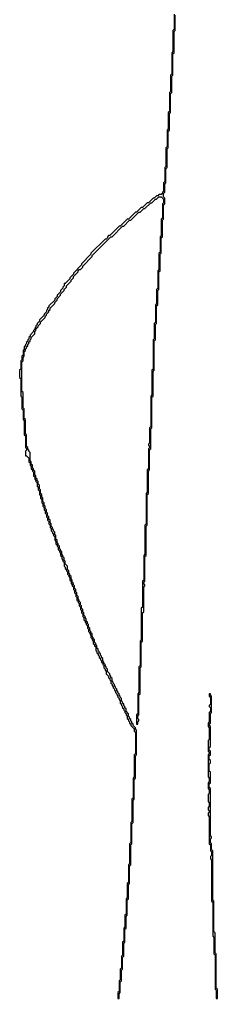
# Model space of a CAD drawing. Header units: metres. Extents: x 0 to 100, y 0 to 141.
# Drawn here: x 31.1 to 35.33, y 0.03 to 20.91 of the extents above; entities that cross this region are included whole.
import ezdxf

# ---------------------------------------------------------------- set-up
doc = ezdxf.new("R2010")
doc.units = ezdxf.units.M

msp = doc.modelspace()

# ---------------------------------------------------------------- linework, layer by layer
msp.add_lwpolyline([(34.4, 21.025), (34.4, 20.7), (34.375, 20.675), (34.375, 20.225), (34.35, 20.2), (34.35, 19.75), (34.325, 19.725), (34.325, 19.375), (34.3, 19.35), (34.3, 18.95), (34.275, 18.925), (34.275, 18.575), (34.25, 18.55), (34.25, 18.2), (34.225, 18.175), (34.225, 17.775), (34.2, 17.75), (34.2, 17.45), (34.175, 17.425), (34.175, 17.25), (34.15, 17.225), (34.15, 17.2), (34.125, 17.175), (34.075, 17.175), (34.05, 17.15), (34.025, 17.15), (33.975, 17.1), (33.95, 17.1), (33.85, 17), (33.825, 17), (33.725, 16.9), (33.7, 16.9), (33.6, 16.8), (33.575, 16.8), (33.425, 16.65), (33.4, 16.65), (33.25, 16.5), (33.225, 16.5), (33.025, 16.3), (33, 16.3), (32.975, 16.275), (32.975, 16.25), (32.95, 16.225), (32.925, 16.225), (32.625, 15.925), (32.625, 15.9), (32.425, 15.7), (32.425, 15.675), (32.25, 15.5), (32.25, 15.475), (32.175, 15.4), (32.175, 15.375), (32.075, 15.275), (32.05, 15.275), (32.05, 15.225), (32.025, 15.2), (32.025, 15.175), (31.975, 15.125), (31.975, 15.1), (31.9, 15.025), (31.9, 15), (31.85, 14.95), (31.85, 14.925), (31.725, 14.8), (31.725, 14.775), (31.7, 14.75), (31.7, 14.725), (31.675, 14.7), (31.675, 14.675), (31.625, 14.625), (31.625, 14.6), (31.525, 14.5), (31.525, 14.475), (31.475, 14.425), (31.475, 14.4), (31.45, 14.375), (31.45, 14.35), (31.425, 14.325), (31.425, 14.3), (31.4, 14.275), (31.4, 14.25), (31.325, 14.175), (31.325, 14.15), (31.3, 14.125), (31.3, 14.1), (31.275, 14.075), (31.275, 14.05), (31.25, 14.025), (31.25, 14), (31.225, 13.975), (31.225, 13.95), (31.2, 13.925), (31.2, 13.875), (31.175, 13.85), (31.175, 13.75), (31.15, 13.725), (31.15, 13.65), (31.125, 13.625), (31.125, 13.45), (31.1, 13.425), (31.1, 13.275), (31.125, 13.25), (31.125, 12.875), (31.15, 12.85), (31.15, 12.6), (31.175, 12.575), (31.175, 12.375), (31.2, 12.35), (31.2, 12.05), (31.225, 12.025), (31.225, 11.775), (31.25, 11.75), (31.25, 11.725), (31.225, 11.7), (31.225, 11.6), (31.25, 11.6), (31.3, 11.55), (31.3, 11.475), (31.325, 11.45), (31.325, 11.4), (31.35, 11.375), (31.35, 11.325), (31.375, 11.3), (31.375, 11.275), (31.4, 11.25), (31.4, 11.175), (31.425, 11.15), (31.425, 11.1), (31.45, 11.075), (31.45, 11.05), (31.475, 11.025), (31.475, 10.95), (31.5, 10.925), (31.5, 10.875), (31.525, 10.85), (31.525, 10.775), (31.55, 10.75), (31.55, 10.7), (31.575, 10.675), (31.575, 10.6), (31.6, 10.575), (31.6, 10.525), (31.625, 10.5), (31.625, 10.45), (31.65, 10.425), (31.65, 10.375), (31.675, 10.35), (31.675, 10.3), (31.7, 10.275), (31.7, 10.225), (31.725, 10.2), (31.725, 10.15), (31.75, 10.125), (31.75, 10.075), (31.775, 10.05), (31.775, 10), (31.8, 9.975), (31.8, 9.95), (31.825, 9.925), (31.825, 9.9), (31.85, 9.875), (31.85, 9.8), (31.875, 9.775), (31.875, 9.725), (31.9, 9.7), (31.9, 9.675), (31.925, 9.65), (31.925, 9.6), (31.95, 9.575), (31.95, 9.55), (31.975, 9.525), (31.975, 9.475), (32, 9.45), (32, 9.4), (32.025, 9.375), (32.025, 9.35), (32.05, 9.325), (32.05, 9.25), (32.075, 9.225), (32.075, 9.2), (32.1, 9.175), (32.1, 9.15), (32.125, 9.125), (32.125, 9.075), (32.15, 9.05), (32.15, 9.025), (32.175, 9), (32.175, 8.95), (32.2, 8.925), (32.2, 8.875), (32.225, 8.85), (32.225, 8.825), (32.25, 8.8), (32.25, 8.75), (32.275, 8.725), (32.275, 8.675), (32.3, 8.65), (32.3, 8.6), (32.325, 8.575), (32.325, 8.525), (32.35, 8.5), (32.35, 8.475), (32.375, 8.45), (32.375, 8.4), (32.4, 8.375), (32.4, 8.325), (32.425, 8.3), (32.425, 8.25), (32.45, 8.225), (32.45, 8.175), (32.475, 8.15), (32.475, 8.1), (32.5, 8.075), (32.5, 8.05), (32.525, 8.025), (32.525, 8), (32.55, 7.975), (32.55, 7.925), (32.575, 7.9), (32.575, 7.85), (32.6, 7.825), (32.6, 7.8), (32.625, 7.775), (32.625, 7.725), (32.65, 7.7), (32.65, 7.675), (32.675, 7.65), (32.675, 7.6), (32.7, 7.575), (32.7, 7.55), (32.725, 7.525), (32.725, 7.45), (32.75, 7.425), (32.75, 7.4), (32.775, 7.375), (32.775, 7.35), (32.8, 7.325), (32.8, 7.3), (32.825, 7.275), (32.825, 7.25), (32.85, 7.225), (32.85, 7.2), (32.875, 7.175), (32.875, 7.15), (32.9, 7.125), (32.9, 7.075), (32.925, 7.05), (32.925, 7.025), (32.95, 7), (32.95, 6.95), (33, 6.9), (33, 6.875), (33.025, 6.85), (33.025, 6.825), (33.05, 6.8), (33.05, 6.75), (33.075, 6.725), (33.075, 6.7), (33.1, 6.675), (33.1, 6.65), (33.125, 6.625), (33.125, 6.6), (33.15, 6.575), (33.15, 6.55), (33.175, 6.525), (33.175, 6.5), (33.2, 6.475), (33.2, 6.45), (33.225, 6.425), (33.225, 6.4), (33.25, 6.375), (33.25, 6.325), (33.275, 6.3), (33.275, 6.275), (33.3, 6.25), (33.3, 6.225), (33.325, 6.2), (33.325, 6.175), (33.35, 6.15), (33.35, 6.125), (33.375, 6.1), (33.375, 6.075), (33.4, 6.05), (33.4, 6), (33.425, 5.975), (33.425, 5.95), (33.45, 5.925), (33.45, 5.9), (33.475, 5.875), (33.475, 5.85), (33.55, 5.775), (33.55, 5.725), (33.575, 5.7), (33.575, 5.25), (33.55, 5.225), (33.55, 4.75), (33.525, 4.725), (33.525, 4.3), (33.5, 4.275), (33.5, 3.8), (33.475, 3.775), (33.475, 3.35), (33.45, 3.325), (33.45, 2.9), (33.425, 2.875), (33.425, 2.5), (33.4, 2.475), (33.4, 2.175), (33.375, 2.15), (33.375, 1.825), (33.35, 1.8), (33.35, 1.55), (33.325, 1.525), (33.325, 1.25), (33.3, 1.225), (33.3, 0.95), (33.275, 0.925), (33.275, 0.675), (33.25, 0.65), (33.25, 0.425), (33.225, 0.4), (33.225, 0.175), (33.2, 0.15), (33.2, 0.025), (33.225, 0.025), (33.225, 0.125), (33.25, 0.15), (33.25, 0.375), (33.275, 0.4), (33.275, 0.625), (33.3, 0.65), (33.3, 0.9), (33.325, 0.925), (33.325, 1.2), (33.35, 1.225), (33.35, 1.5), (33.375, 1.525), (33.375, 1.775), (33.4, 1.8), (33.4, 2.125), (33.425, 2.15), (33.425, 2.45), (33.45, 2.475), (33.45, 2.85), (33.475, 2.875), (33.475, 3.3), (33.5, 3.325), (33.5, 3.75), (33.525, 3.775), (33.525, 4.25), (33.55, 4.275), (33.55, 4.7), (33.575, 4.725), (33.575, 5.2), (33.6, 5.225), (33.6, 5.75), (33.575, 5.775), (33.575, 5.8), (33.525, 5.85), (33.525, 5.875), (33.5, 5.9), (33.5, 5.925), (33.475, 5.95), (33.475, 5.975), (33.45, 6), (33.45, 6.025), (33.425, 6.05), (33.425, 6.1), (33.375, 6.15), (33.375, 6.2), (33.35, 6.225), (33.35, 6.25), (33.325, 6.275), (33.325, 6.3), (33.3, 6.325), (33.3, 6.35), (33.275, 6.375), (33.275, 6.425), (33.25, 6.45), (33.25, 6.475), (33.225, 6.5), (33.225, 6.525), (33.2, 6.55), (33.2, 6.575), (33.175, 6.6), (33.175, 6.625), (33.15, 6.65), (33.15, 6.675), (33.125, 6.7), (33.125, 6.725), (33.1, 6.75), (33.1, 6.775), (33.075, 6.8), (33.075, 6.85), (33.05, 6.875), (33.05, 6.9), (33.025, 6.925), (33.025, 6.95), (32.975, 7), (32.975, 7.05), (32.95, 7.075), (32.95, 7.1), (32.925, 7.125), (32.925, 7.15), (32.9, 7.175), (32.9, 7.2), (32.875, 7.225), (32.875, 7.275), (32.85, 7.3), (32.85, 7.325), (32.825, 7.35), (32.825, 7.375), (32.8, 7.4), (32.8, 7.425), (32.775, 7.45), (32.775, 7.475), (32.75, 7.5), (32.75, 7.55), (32.725, 7.575), (32.725, 7.6), (32.7, 7.625), (32.7, 7.675), (32.675, 7.7), (32.675, 7.725), (32.65, 7.75), (32.65, 7.8), (32.625, 7.825), (32.625, 7.85), (32.6, 7.875), (32.6, 7.925), (32.575, 7.95), (32.575, 8), (32.55, 8.025), (32.55, 8.05), (32.525, 8.075), (32.525, 8.125), (32.5, 8.15), (32.5, 8.175), (32.475, 8.2), (32.475, 8.25), (32.45, 8.275), (32.45, 8.325), (32.425, 8.35), (32.425, 8.4), (32.4, 8.425), (32.4, 8.475), (32.375, 8.5), (32.375, 8.525), (32.35, 8.55), (32.35, 8.6), (32.325, 8.625), (32.325, 8.675), (32.3, 8.7), (32.3, 8.75), (32.275, 8.775), (32.275, 8.825), (32.25, 8.85), (32.25, 8.875), (32.225, 8.9), (32.225, 8.95), (32.2, 8.975), (32.2, 9.025), (32.175, 9.05), (32.175, 9.075), (32.15, 9.1), (32.15, 9.15), (32.125, 9.175), (32.125, 9.25), (32.075, 9.3), (32.075, 9.35), (32.05, 9.375), (32.05, 9.425), (32.025, 9.45), (32.025, 9.475), (32, 9.5), (32, 9.55), (31.975, 9.575), (31.975, 9.6), (31.95, 9.625), (31.95, 9.675), (31.925, 9.7), (31.925, 9.725), (31.9, 9.75), (31.9, 9.8), (31.875, 9.825), (31.875, 9.9), (31.85, 9.925), (31.85, 9.975), (31.825, 10), (31.825, 10.025), (31.8, 10.05), (31.8, 10.075), (31.775, 10.1), (31.775, 10.15), (31.75, 10.175), (31.75, 10.225), (31.725, 10.25), (31.725, 10.3), (31.7, 10.325), (31.7, 10.375), (31.675, 10.4), (31.675, 10.45), (31.65, 10.475), (31.65, 10.525), (31.625, 10.55), (31.625, 10.6), (31.6, 10.625), (31.6, 10.7), (31.575, 10.725), (31.575, 10.775), (31.55, 10.8), (31.55, 10.875), (31.525, 10.9), (31.525, 10.975), (31.5, 11), (31.5, 11.05), (31.475, 11.075), (31.475, 11.1), (31.45, 11.125), (31.45, 11.175), (31.425, 11.2), (31.425, 11.275), (31.4, 11.3), (31.4, 11.325), (31.375, 11.35), (31.375, 11.4), (31.35, 11.425), (31.35, 11.475), (31.325, 11.5), (31.325, 11.675), (31.3, 11.7), (31.3, 11.725), (31.275, 11.75), (31.275, 11.775), (31.25, 11.8), (31.25, 12.05), (31.225, 12.075), (31.225, 12.375), (31.2, 12.4), (31.2, 12.6), (31.175, 12.625), (31.175, 12.95), (31.15, 12.975), (31.15, 13.6), (31.175, 13.625), (31.175, 13.7), (31.2, 13.725), (31.2, 13.825), (31.225, 13.85), (31.225, 13.875), (31.25, 13.9), (31.25, 13.925), (31.275, 13.95), (31.275, 13.975), (31.3, 14), (31.3, 14.025), (31.325, 14.05), (31.325, 14.075), (31.35, 14.1), (31.35, 14.125), (31.425, 14.2), (31.425, 14.25), (31.45, 14.275), (31.45, 14.3), (31.5, 14.35), (31.5, 14.375), (31.55, 14.425), (31.55, 14.45), (31.65, 14.55), (31.65, 14.575), (31.675, 14.6), (31.675, 14.625), (31.725, 14.675), (31.725, 14.7), (31.75, 14.725), (31.75, 14.75), (31.85, 14.85), (31.85, 14.875), (31.9, 14.925), (31.9, 14.95), (31.975, 15.025), (31.975, 15.05), (32.05, 15.125), (32.05, 15.15), (32.1, 15.2), (32.1, 15.225), (32.2, 15.325), (32.2, 15.35), (32.25, 15.4), (32.25, 15.425), (32.35, 15.525), (32.35, 15.55), (32.375, 15.575), (32.4, 15.575), (32.45, 15.625), (32.45, 15.65), (32.65, 15.85), (32.65, 15.875), (33.05, 16.275), (33.075, 16.275), (33.3, 16.5), (33.325, 16.5), (33.45, 16.625), (33.475, 16.625), (33.65, 16.8), (33.675, 16.8), (33.75, 16.875), (33.775, 16.875), (33.9, 17), (33.925, 17), (34, 17.075), (34.025, 17.075), (34.075, 17.125), (34.125, 17.125), (34.175, 17.075), (34.175, 17), (34.15, 16.975), (34.15, 16.675), (34.125, 16.65), (34.125, 16.3), (34.1, 16.275), (34.1, 15.95), (34.075, 15.925), (34.075, 15.575), (34.05, 15.55), (34.05, 15.175), (34.025, 15.15), (34.025, 14.85), (34, 14.825), (34, 14.45), (33.975, 14.425), (33.975, 14.1), (33.95, 14.075), (33.95, 13.45), (33.925, 13.425), (33.925, 12.9), (33.9, 12.875), (33.9, 12.225), (33.875, 12.2), (33.875, 11.875), (33.85, 11.85), (33.85, 11.825), (33.875, 11.8), (33.875, 11.775), (33.85, 11.75), (33.85, 11.325), (33.825, 11.3), (33.825, 10.825), (33.8, 10.8), (33.8, 10.15), (33.775, 10.125), (33.775, 9.5), (33.75, 9.475), (33.75, 8.95), (33.725, 8.925), (33.725, 8.375), (33.7, 8.35), (33.7, 7.675), (33.675, 7.65), (33.675, 7.125), (33.65, 7.1), (33.65, 6.55), (33.625, 6.525), (33.625, 6.1), (33.6, 6.075), (33.6, 5.875), (33.625, 5.875), (33.625, 5.925), (33.65, 5.95), (33.65, 5.975), (33.625, 6), (33.625, 6.05), (33.65, 6.075), (33.65, 6.5), (33.675, 6.525), (33.675, 7.075), (33.7, 7.1), (33.7, 7.625), (33.725, 7.65), (33.725, 8.25), (33.75, 8.275), (33.75, 8.8), (33.775, 8.825), (33.775, 8.85), (33.75, 8.875), (33.75, 8.9), (33.775, 8.925), (33.775, 9.45), (33.8, 9.475), (33.8, 10.1), (33.825, 10.125), (33.825, 10.775), (33.85, 10.8), (33.85, 11.275), (33.875, 11.3), (33.875, 11.725), (33.9, 11.75), (33.9, 12.175), (33.925, 12.2), (33.925, 12.85), (33.95, 12.875), (33.95, 13.4), (33.975, 13.425), (33.975, 14.05), (34, 14.075), (34, 14.4), (34.025, 14.425), (34.025, 14.8), (34.05, 14.825), (34.05, 15.125), (34.075, 15.15), (34.075, 15.525), (34.1, 15.55), (34.1, 15.9), (34.125, 15.925), (34.125, 16.25), (34.15, 16.275), (34.15, 16.625), (34.175, 16.65), (34.175, 16.95), (34.2, 16.975), (34.2, 17.1), (34.175, 17.125), (34.175, 17.2), (34.2, 17.225), (34.2, 17.4), (34.225, 17.425), (34.225, 17.725), (34.25, 17.75), (34.25, 18.15), (34.275, 18.175), (34.275, 18.525), (34.3, 18.55), (34.3, 18.9), (34.325, 18.925), (34.325, 19.325), (34.35, 19.35), (34.35, 19.7), (34.375, 19.725), (34.375, 20.175), (34.4, 20.2), (34.4, 20.65), (34.425, 20.675), (34.425, 21)])
msp.add_lwpolyline([(35.15, 6.525), (35.15, 6.475), (35.175, 6.45), (35.175, 6.3), (35.15, 6.275), (35.15, 6.25), (35.175, 6.225), (35.175, 6.15), (35.15, 6.125), (35.15, 5.925), (35.125, 5.9), (35.125, 5.825), (35.15, 5.8), (35.15, 5.55), (35.125, 5.525), (35.125, 5.3), (35.15, 5.275), (35.15, 5.25), (35.125, 5.225), (35.125, 4.75), (35.15, 4.725), (35.15, 4.65), (35.125, 4.625), (35.125, 4.5), (35.15, 4.475), (35.15, 4.4), (35.125, 4.375), (35.125, 4.225), (35.15, 4.2), (35.15, 4.125), (35.125, 4.1), (35.125, 4.05), (35.15, 4.025), (35.15, 4), (35.125, 3.975), (35.125, 3.925), (35.15, 3.9), (35.15, 3.325), (35.175, 3.3), (35.175, 3.175), (35.2, 3.15), (35.2, 3.075), (35.175, 3.05), (35.175, 3), (35.2, 2.975), (35.2, 2.1), (35.225, 2.075), (35.225, 1.35), (35.25, 1.325), (35.25, 0.975), (35.275, 0.95), (35.275, 0.225), (35.3, 0.2), (35.3, 0.025), (35.325, 0.025), (35.325, 0.225), (35.3, 0.25), (35.3, 0.975), (35.275, 1), (35.275, 1.425), (35.25, 1.45), (35.25, 2.1), (35.225, 2.125), (35.225, 3.175), (35.2, 3.2), (35.2, 3.325), (35.175, 3.35), (35.175, 3.425), (35.2, 3.45), (35.2, 3.475), (35.175, 3.5), (35.175, 4.5), (35.15, 4.525), (35.15, 4.6), (35.175, 4.625), (35.175, 4.85), (35.15, 4.875), (35.15, 5.025), (35.175, 5.05), (35.175, 5.1), (35.15, 5.125), (35.15, 5.2), (35.175, 5.225), (35.175, 5.3), (35.15, 5.325), (35.15, 5.375), (35.175, 5.4), (35.175, 5.825), (35.15, 5.85), (35.15, 5.875), (35.175, 5.9), (35.175, 6.1), (35.2, 6.125), (35.2, 6.475), (35.175, 6.5), (35.175, 6.525)], close=True)

doc.saveas('drawing.dxf')
